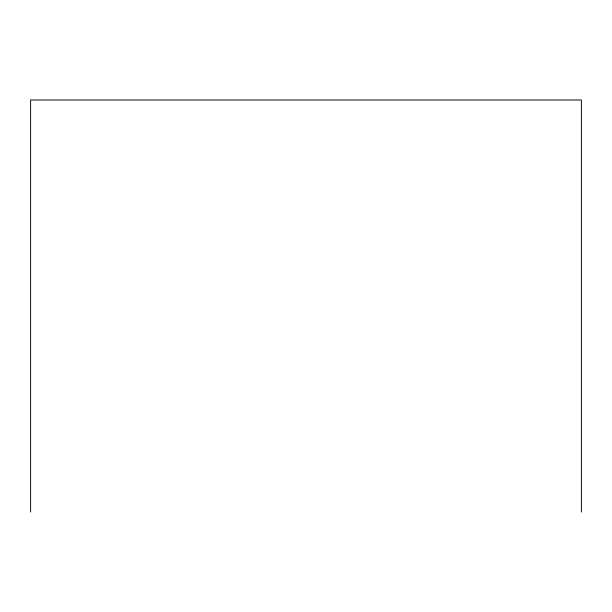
<?xml version="1.0" encoding="UTF-8"?>
<svg xmlns="http://www.w3.org/2000/svg" width="612" height="612" viewBox="0 0 612 612"><rect width="100%" height="100%" fill="white"/><g stroke="black" fill="none" stroke-linecap="round" stroke-linejoin="round"><path stroke-width="0.92" d="M581.4 512.014L581.4 99.985L30.6 99.985L30.6 512.014"/></g></svg>
